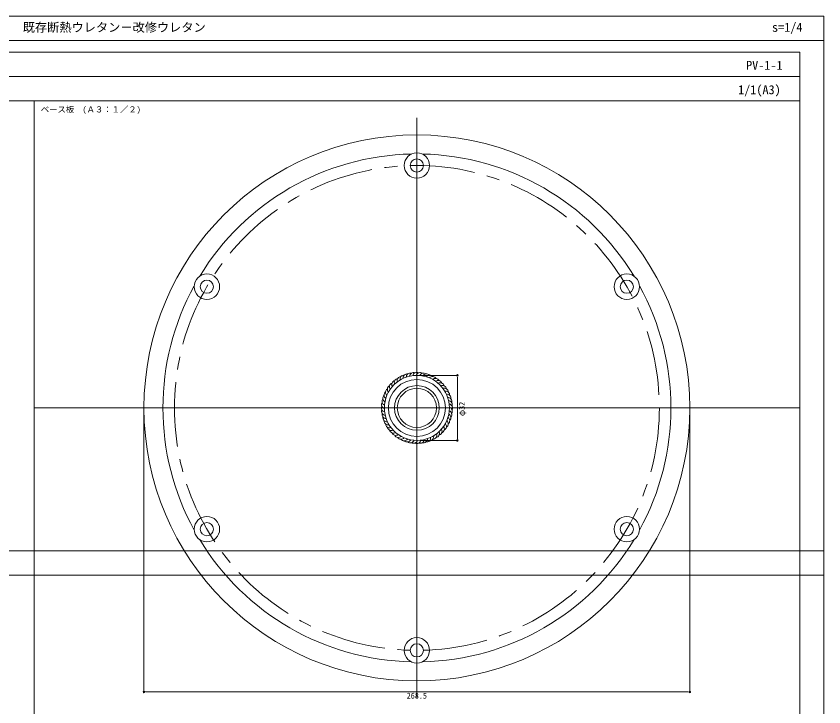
# Model space of a CAD drawing. Units: millimetres, scale not verified. Extents: x -199 to 207, y -137 to 147.
# Drawn here: x 8.3 to 207, y -22.8 to 147 of the extents above; entities that cross this region are included whole.
import ezdxf
from ezdxf.enums import TextEntityAlignment as Align

# ---------------------------------------------------------------- set-up
doc = ezdxf.new("R2010")
doc.units = ezdxf.units.MM
doc.header["$LTSCALE"] = 0.5
doc.linetypes.add('USER2', pattern=[50.8, 31.75, -6.35, 6.35, -6.35])
for name, color, linetype, lineweight in [('0-0_0', 7, 'Continuous', 18), ('0-1_WAKU', 7, 'Continuous', 18), ('0-5_MOJI', 7, 'Continuous', 18), ('0-7_sunpo', 7, 'Continuous', 18), ('0-9_KANAMONO', 4, 'Continuous', 18), ('0-A_kijun', 1, 'USER2', 18)]:
    doc.layers.add(name, color=color, linetype=linetype, lineweight=lineweight)
doc.styles.add('ＭＳ ゴシック', font='')
doc.styles.get('ＭＳ ゴシック').set_extended_font_data('MS Gothic')

# ---------------------------------------------------------------- blocks, each defined once
blk = doc.blocks.new('_Dot')
at = {"layer": '0-0_0', "lineweight": 9}
for p, q in [((-0.5, 0), (-1, 0)), ((0.25, 0), (-0.25, 0))]:
    blk.add_line(p, q, dxfattribs=at)
blk.add_circle((0, 0), 0.25, dxfattribs=at)

msp = doc.modelspace()

# ---------------------------------------------------------------- linework, layer by layer
at = {"layer": '0-0_0'}
for p, q in [((-198.9809, 132.2006), (201.0191, 132.2006)), ((106.87, 122.021), (106.87, -20.6197)), ((201.0191, 50.7006), (12.7209, 50.7006))]:
    msp.add_line(p, q, dxfattribs=at)
at = {"layer": '0-1_WAKU'}
for p, q in [((-193.0499, 141.0475), (206.9501, 141.0475)), ((12.7209, -24.7994), (12.7209, 126.2006)), ((-193.0499, 15.5475), (206.9501, 15.5475)), ((-193.0499, 9.5475), (206.9501, 9.5475))]:
    msp.add_line(p, q, dxfattribs=at)
for points in [[(-193.0499, -127.9525), (206.9501, -127.9525), (206.9501, 147.0475), (-193.0499, 147.0475)], [(-198.9809, -136.7994), (201.0191, -136.7994), (201.0191, 138.2006), (-198.9809, 138.2006)], [(201.0191, 126.2006), (-198.9809, 126.2006), (-198.9809, 138.2006), (201.0191, 138.2006)]]:
    msp.add_lwpolyline(points, close=True, dxfattribs=at)
at = {"layer": '0-7_sunpo'}
for p, q in [((107.87, 58.7006), (116.8308, 58.7006)), ((116.8308, 43.5006), (116.8308, 57.9006)), ((39.745, 49.7006), (39.745, -19.1432)), ((173.995, 49.7006), (173.995, -19.1432)), ((107.87, 42.7006), (116.8308, 42.7006)), ((40.545, -19.1432), (173.195, -19.1432))]:
    msp.add_line(p, q, dxfattribs=at)
at = {"layer": '0-9_KANAMONO'}
for centre, radius in [((106.87, 50.7006), 67.125), ((106.87, 110.3256), 3.125), ((106.87, 110.3256), 1.625), ((55.2332, 80.5131), 3.125), ((158.5068, 80.5131), 3.125), ((55.2332, 80.5131), 1.625), ((158.5068, 80.5131), 1.625), ((106.87, 50.7006), 8), ((106.87, 50.7006), 7), ((106.87, 50.7006), 5.5), ((55.2332, 20.8881), 3.125), ((158.5068, 20.8881), 3.125), ((55.2332, 20.8881), 1.625), ((158.5068, 20.8881), 1.625), ((106.87, -8.9244), 3.125), ((106.87, -8.9244), 1.625)]:
    msp.add_circle(centre, radius, dxfattribs=at)
at = {"layer": '0-9_KANAMONO', "color": 5}
msp.add_circle((106.87, 50.7006), 4.8235, dxfattribs=at)
at = {"layer": '0-9_KANAMONO'}
for centre, radius, start, end in [((106.87, 50.7006), 62.4599, 91.23448, 148.76552), ((106.87, 50.7006), 62.4599, 31.23448, 88.76552), ((106.87, 50.7006), 62.4599, 151.23448, 208.76552), ((106.87, 50.7006), 62.4599, 331.23448, 28.76552), ((102.3159, 56.9688), 1, 99.07799, 204.94869), ((102.9961, 57.4105), 1, 93.07799, 198.94869), ((103.7186, 57.7787), 1, 87.07799, 192.94869), ((104.4758, 58.0693), 1, 81.07799, 186.94869), ((105.2591, 58.2792), 1, 75.07799, 180.94869), ((106.0601, 58.4061), 1, 69.07799, 174.94869), ((106.87, 58.4485), 1, 63.07799, 168.94869), ((107.6799, 58.4061), 1, 57.07799, 162.94869), ((108.4809, 58.2792), 1, 51.07799, 156.94869), ((109.2642, 58.0693), 1, 45.07799, 150.94869), ((110.0213, 57.7787), 1, 39.07799, 144.94869), ((110.7439, 57.4105), 1, 33.07799, 138.94869), ((111.4241, 56.9688), 1, 27.07799, 132.94869), ((100.6018, 55.2547), 1, 117.07799, 222.94869), ((101.1122, 55.885), 1, 111.07799, 216.94869), ((101.6857, 56.4584), 1, 105.07799, 210.94869), ((112.0543, 56.4584), 1, 21.07799, 126.94869), ((112.6278, 55.885), 1, 15.07799, 120.94869), ((113.1382, 55.2547), 1, 9.07799, 114.94869), ((99.5013, 53.0949), 1, 135.07799, 240.94869), ((99.792, 53.852), 1, 129.07799, 234.94869), ((100.1601, 54.5746), 1, 123.07799, 228.94869), ((113.5799, 54.5746), 1, 3.07799, 108.94869), ((113.948, 53.852), 1, 357.07799, 102.94869), ((114.2387, 53.0949), 1, 351.07799, 96.94869), ((99.1646, 51.5105), 1, 147.07799, 252.94869), ((99.2914, 52.3115), 1, 141.07799, 246.94869), ((114.4486, 52.3115), 1, 345.07799, 90.94869), ((114.5754, 51.5105), 1, 339.07799, 84.94869), ((114.6179, 50.7006), 1, 333.07799, 78.94869), ((99.1221, 50.7006), 1, 153.07799, 258.94869), ((99.1646, 49.8908), 1, 159.07799, 264.94869), ((114.4486, 49.0898), 1, 321.07799, 66.94869), ((114.5754, 49.8908), 1, 327.07799, 72.94869), ((99.2914, 49.0898), 1, 165.07799, 270.94869), ((99.5013, 48.3064), 1, 171.07799, 276.94869), ((113.948, 47.5493), 1, 309.07799, 54.94869), ((114.2387, 48.3064), 1, 315.07799, 60.94869), ((99.792, 47.5493), 1, 177.07799, 282.94869), ((100.1601, 46.8267), 1, 183.07799, 288.94869), ((100.6018, 46.1466), 1, 189.07799, 294.94869), ((112.6278, 45.5163), 1, 291.07799, 36.94869), ((113.1382, 46.1466), 1, 297.07799, 42.94869), ((113.5799, 46.8267), 1, 303.07799, 48.94869), ((101.1122, 45.5163), 1, 195.07799, 300.94869), ((101.6857, 44.9428), 1, 201.07799, 306.94869), ((102.3159, 44.4325), 1, 207.07799, 312.94869), ((110.0213, 43.6226), 1, 267.07799, 12.94869), ((110.7439, 43.9908), 1, 273.07799, 18.94869), ((111.4241, 44.4325), 1, 279.07799, 24.94869), ((112.0543, 44.9428), 1, 285.07799, 30.94869), ((102.9961, 43.9908), 1, 213.07799, 318.94869), ((103.7186, 43.6226), 1, 219.07799, 324.94869), ((104.4758, 43.332), 1, 225.07799, 330.94869), ((105.2591, 43.1221), 1, 231.07799, 336.94869), ((106.0601, 42.9952), 1, 237.07799, 342.94869), ((106.87, 42.9528), 1, 243.07799, 348.94869), ((107.6799, 42.9952), 1, 249.07799, 354.94869), ((108.4809, 43.1221), 1, 255.07799, 0.94869), ((109.2642, 43.332), 1, 261.07799, 6.94869), ((106.87, 50.7006), 62.4599, 211.23448, 268.76552), ((106.87, 50.7006), 62.4599, 271.23448, 328.76552)]:
    msp.add_arc(centre, radius, start, end, dxfattribs=at)
at = {"layer": '0-A_kijun'}
msp.add_circle((106.87, 50.7006), 59.625, dxfattribs=at)

# ---------------------------------------------------------------- block references
at = {"layer": '0-7_sunpo', "xscale": 0.8, "yscale": 0.8}
for p, rotation in [((116.8308, 58.7006), 90), ((116.8308, 42.7006), 270), ((39.745, -19.1432), 180)]:
    msp.add_blockref('_Dot', p, dxfattribs=dict(at, rotation=rotation))
msp.add_blockref('_Dot', (173.995, -19.1432), dxfattribs=at)

# ---------------------------------------------------------------- texts
at = {"layer": '0-1_WAKU', "style": 'ＭＳ ゴシック'}
for s, p in [('PV-1-1', (187.8237, 133.2006)), ('1/1(A3)', (185.8744, 127.2006))]:
    msp.add_text(s, height=2.199, dxfattribs=at).set_placement(p, align=Align.BOTTOM_LEFT)
at = {"layer": '0-5_MOJI', "style": 'ＭＳ ゴシック'}
for s, p in [('既存断熱ウレタン－改修ウレタン', (9.9501, 142.5475)), ('s=1/4', (194.2039, 142.5475))]:
    msp.add_text(s, height=2.199, dxfattribs=at).set_placement(p, align=Align.BOTTOM_LEFT)
at = {"layer": '0-7_sunpo', "style": 'ＭＳ ゴシック'}
for s, p in [('ベース板\u3000(Ａ３：１／２)', (14.3895, 122.9201)), ('268.5', (104.37, -21.2432))]:
    msp.add_text(s, height=1.466, dxfattribs=at).set_placement(p, align=Align.BOTTOM_LEFT)
msp.add_text('φ32', height=1.466, rotation=90, dxfattribs=at).set_placement((119.0932, 48.7006), align=Align.BOTTOM_LEFT)

doc.saveas('drawing.dxf')
